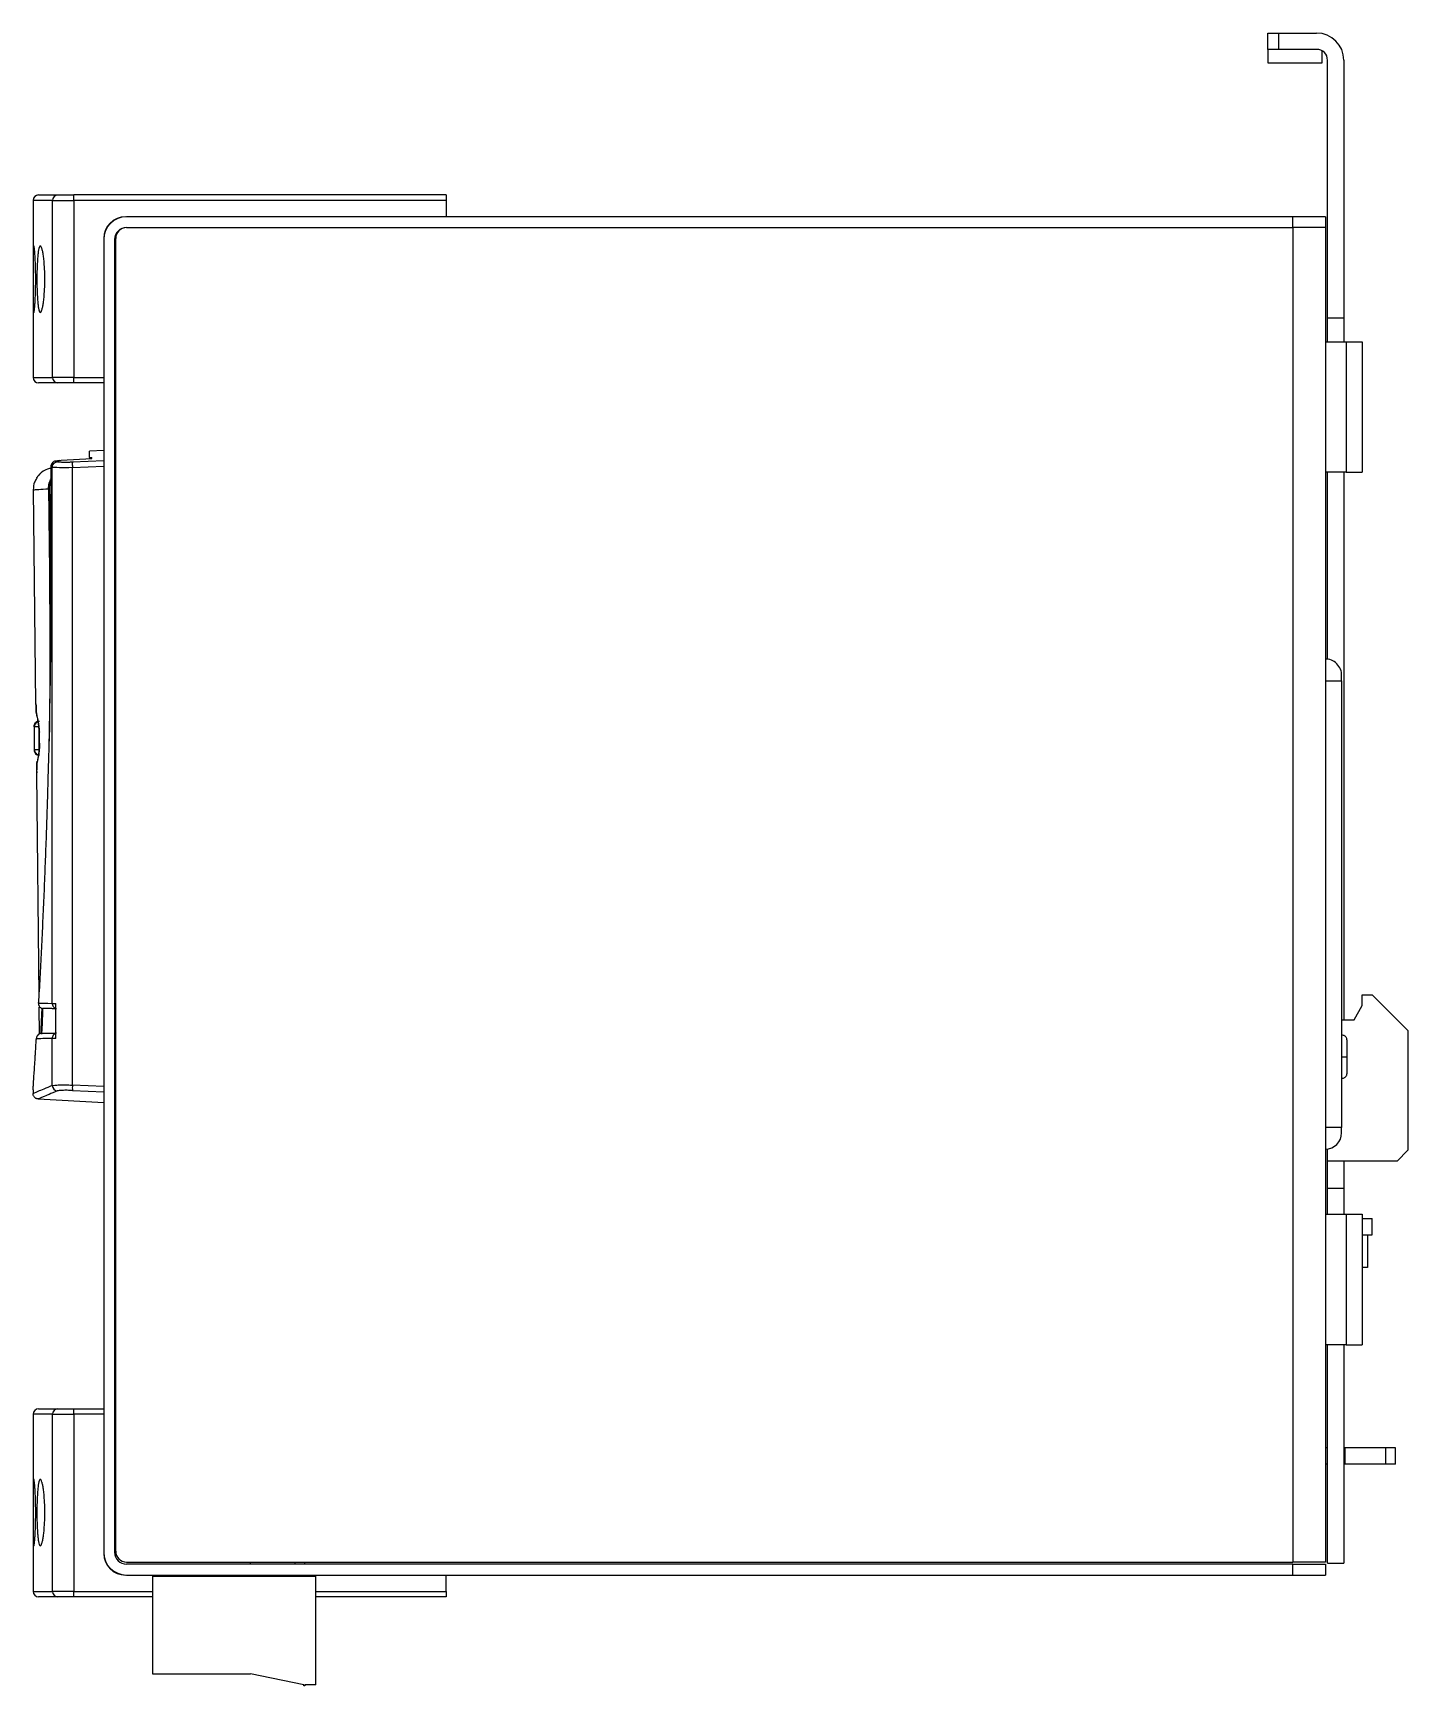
# Model space of a CAD drawing. Header units: millimetres. Extents: x 5 to 131, y 4 to 156.
import ezdxf

# ---------------------------------------------------------------- set-up
doc = ezdxf.new("R2010")
doc.units = ezdxf.units.MM

msp = doc.modelspace()

# ---------------------------------------------------------------- linework, layer by layer
at = {"color": 7, "linetype": 'Continuous', "lineweight": 25}
for p, q in [((118.41, 156.3), (119.41, 156.3)), ((118.41, 154.8), (118.41, 156.3)), ((119.41, 156.3), (119.41, 154.8)), ((119.41, 156.3), (122.91, 156.3)), ((123.41, 156.3), (123.41, 156.25)), ((119.41, 154.8), (118.41, 154.8)), ((118.41, 154.8), (118.41, 153.57)), ((122.91, 154.8), (119.41, 154.8)), ((123.41, 153.57), (123.41, 154.67)), ((123.91, 130.1), (123.91, 153.8)), ((125.41, 153.8), (125.41, 130.1)), ((118.41, 153.57), (123.41, 153.57)), ((4.81, 140.9), (4.81, 124.6)), ((6.6, 140.9), (8.57, 140.9)), ((6.6, 124.6), (6.6, 140.9)), ((8.57, 140.9), (8.57, 141.4)), ((42.81, 141.4), (8.57, 141.4)), ((8.57, 140.9), (8.57, 124.6)), ((42.81, 140.9), (8.57, 140.9)), ((42.81, 141.4), (42.81, 140.9)), ((42.81, 140.9), (42.81, 139.4)), ((120.71, 139.4), (13.41, 139.4)), ((120.71, 138.4), (120.71, 139.4)), ((123.71, 139.4), (120.71, 139.4)), ((123.71, 139.4), (123.71, 138.4)), ((11.31, 137.3), (11.31, 16.5)), ((12.31, 137.3), (12.31, 16.5)), ((12.41, 16.6), (12.41, 137.4)), ((13.41, 138.4), (120.71, 138.4)), ((123.71, 138.4), (120.71, 138.4)), ((120.71, 138.4), (120.71, 15.6)), ((123.71, 138.4), (123.71, 15.6)), ((123.91, 130.1), (125.41, 130.1)), ((123.91, 127.9), (123.91, 130.1)), ((125.41, 130.1), (125.41, 127.9)), ((123.71, 127.9), (125.61, 127.9)), ((125.61, 127.9), (125.61, 115.9)), ((127.11, 127.9), (127.11, 115.9)), ((8.57, 124.6), (6.6, 124.6)), ((8.57, 124.1), (8.57, 124.6)), ((8.57, 124.6), (11.31, 124.6)), ((11.31, 124.1), (8.57, 124.1)), ((7.38, 116.99), (10.2, 117.15)), ((11.31, 117.9), (10.01, 117.83)), ((10.01, 117.24), (10.01, 117.83)), ((10.01, 117.24), (10.2, 117.25)), ((10.01, 117.24), (10.01, 117.14)), ((10.2, 117.15), (10.2, 117.25)), ((6.46, 107.9), (6.46, 116.4)), ((6.57, 116.73), (6.55, 116.7)), ((6.57, 67.01), (6.57, 116.35)), ((6.87, 116.92), (7.38, 116.99)), ((7.23, 116.97), (6.87, 116.92)), ((11.31, 116.94), (8.43, 116.81)), ((8.43, 116.31), (11.31, 116.44)), ((8.43, 59.49), (8.43, 116.31)), ((125.61, 115.9), (123.71, 115.9)), ((123.91, 98.66), (123.91, 115.9)), ((125.41, 115.9), (125.41, 65.5)), ((4.82, 114.28), (5.04, 94.62)), ((5.21, 115.48), (5.22, 115.49)), ((6.23, 114.36), (6.24, 113.37)), ((6.34, 113.41), (6.33, 114.36)), ((6.46, 113.47), (6.34, 113.41)), ((6.34, 113.41), (6.35, 112.14)), ((123.71, 96.7), (125.21, 96.7)), ((125.21, 96.7), (125.21, 55.6)), ((5.04, 94.68), (5.1, 94.39)), ((4.93, 92.62), (4.91, 92.49)), ((4.91, 92.49), (4.91, 90.33)), ((4.92, 92.45), (4.92, 90.37)), ((5.37, 92.45), (4.92, 92.45)), ((4.92, 90.37), (5.37, 90.37)), ((5.16, 88.35), (5.11, 88.06)), ((5.19, 89.26), (5.16, 89.03)), ((5.11, 88.12), (5.34, 67.71)), ((6.91, 63.79), (6.91, 67)), ((127.11, 66.8), (127.11, 67.8)), ((127.11, 67.8), (128.01, 67.8)), ((128.01, 67.8), (131.31, 64.5)), ((5.35, 66.67), (5.38, 64.19)), ((125.21, 65.5), (126.36, 65.5)), ((126.36, 65.5), (127.11, 66.8)), ((5.29, 64.14), (5.28, 64.12)), ((5.49, 64.24), (5.43, 64.22)), ((131.31, 64.5), (131.31, 53.5)), ((6.57, 59.45), (6.57, 63.79)), ((11.31, 59.35), (8.43, 59.49)), ((4.81, 59.05), (4.81, 58.71)), ((5.27, 58.22), (5.28, 58.22)), ((5.28, 58.22), (11.31, 57.9)), ((5.28, 58.22), (5.28, 58.22)), ((5.28, 58.22), (5.29, 58.22)), ((5.28, 58.22), (11.31, 57.9)), ((8.43, 58.99), (11.31, 58.86)), ((123.91, 52.5), (123.91, 53.61)), ((131.31, 53.5), (130.31, 52.5)), ((130.31, 52.5), (123.91, 52.5)), ((123.91, 50), (123.91, 52.5)), ((125.41, 52.5), (125.41, 50)), ((123.91, 50), (125.41, 50)), ((123.91, 47.6), (123.91, 50)), ((125.41, 50), (125.41, 47.6)), ((123.71, 47.6), (125.61, 47.6)), ((125.61, 47.6), (125.61, 35.6)), ((127.11, 47.6), (127.11, 35.6)), ((127.11, 47.2), (128.01, 47.2)), ((128.01, 45.7), (128.01, 47.2)), ((127.11, 45.7), (128.01, 45.7)), ((127.59, 45.7), (127.59, 42.7)), ((127.59, 42.7), (127.11, 42.7)), ((125.61, 35.6), (123.71, 35.6)), ((123.91, 15.5), (123.91, 35.6)), ((125.41, 35.6), (125.41, 15.5)), ((4.81, 29.2), (4.81, 12.9)), ((6.6, 29.2), (8.57, 29.2)), ((6.6, 12.9), (6.6, 29.2)), ((8.57, 29.2), (8.57, 29.7)), ((8.57, 29.7), (11.31, 29.7)), ((8.57, 29.2), (8.57, 12.9)), ((11.31, 29.2), (8.57, 29.2)), ((123.91, 26.1), (123.71, 26.1)), ((125.51, 26.1), (125.41, 26.1)), ((125.51, 26.1), (125.51, 24.6)), ((129.26, 26.1), (125.51, 26.1)), ((129.26, 24.6), (129.26, 26.1)), ((130.16, 24.6), (130.16, 26.1)), ((123.91, 24.6), (123.71, 24.6)), ((125.51, 24.6), (125.41, 24.6)), ((129.26, 24.6), (125.51, 24.6)), ((13.41, 15.6), (120.71, 15.6)), ((120.71, 15.4), (13.41, 15.4)), ((24.82, 15.4), (24.82, 15.6)), ((28.9, 15.6), (28.9, 15.4)), ((29.82, 15.4), (29.82, 15.6)), ((123.71, 15.6), (120.71, 15.6)), ((120.71, 14.4), (120.71, 15.4)), ((120.71, 15.4), (123.71, 15.4)), ((123.71, 15.4), (123.71, 14.4)), ((123.91, 15.5), (125.41, 15.5)), ((13.41, 14.4), (120.71, 14.4)), ((15.81, 14.3), (30.81, 14.3)), ((15.81, 14.3), (15.81, 5.3)), ((24.82, 14.3), (24.82, 14.4)), ((28.9, 14.4), (28.9, 14.3)), ((29.82, 14.3), (29.82, 14.4)), ((30.81, 4.3), (30.81, 14.3)), ((42.81, 12.9), (42.81, 14.4)), ((120.71, 14.4), (123.71, 14.4)), ((8.57, 12.9), (6.6, 12.9)), ((8.57, 12.4), (8.57, 12.9)), ((15.81, 12.4), (8.57, 12.4)), ((42.81, 12.4), (30.81, 12.4)), ((42.81, 12.9), (42.81, 12.4)), ((15.81, 5.3), (24.81, 5.3)), ((29.71, 4.3), (24.81, 5.3)), ((29.71, 4.2), (29.71, 4.3)), ((29.81, 4.2), (29.71, 4.2)), ((29.81, 4.3), (29.81, 4.2)), ((30.81, 4.3), (29.81, 4.3))]:
    msp.add_line(p, q, dxfattribs=at)
at = {"color": 8, "linetype": 'Continuous', "lineweight": 25}
for p, q in [((6.6, 140.9), (4.81, 140.9)), ((4.81, 124.6), (6.6, 124.6)), ((6.46, 101.28), (6.46, 101.57)), ((5.06, 94.62), (5.06, 94.62)), ((5.11, 93.71), (5.15, 93.48)), ((5.37, 90.39), (5.37, 92.15)), ((5.14, 88.12), (5.14, 88.12)), ((5.72, 66.42), (5.73, 66.58)), ((5.62, 64.19), (5.63, 64.29)), ((6.6, 29.2), (4.81, 29.2)), ((4.81, 12.9), (6.6, 12.9)), ((8.57, 12.9), (15.81, 12.9)), ((30.81, 12.9), (42.81, 12.9))]:
    msp.add_line(p, q, dxfattribs=at)
at = {"color": 7, "linetype": 'Continuous', "lineweight": 25, "flags": 128}
msp.add_lwpolyline([(5.56, 66.58), (5.63, 66.56), (5.7, 66.55)], dxfattribs=at)
at = {"color": 7, "linetype": 'Continuous', "lineweight": 25}
for centre, radius, start, end in [((122.91, 153.8), 2.5, 0, 90), ((122.91, 153.8), 1, 0, 90), ((5.31, 140.9), 0.5, 90, 180), ((7.1, 140.9), 0.495, 90.5539, 180.5407), ((13.31, 137.4), 2, 90, 180), ((13.41, 137.3), 2.1, 90, 180), ((13.41, 137.3), 1.1, 90, 180), ((13.41, 137.4), 1, 90, 180), ((5.31, 124.6), 0.5, 180, 270), ((7.1, 124.6), 0.495, 179.4589, 269.4473), ((7.08, 59.46), 0.504, 180.6336, 265.4703), ((11.38, 59.24), 2.96, 175.1878, 184.8122), ((123.71, 55.1), 1.5, 270.0001, 0), ((5.31, 29.2), 0.5, 90, 180), ((7.1, 29.2), 0.495, 90.5523, 180.5412), ((13.41, 16.5), 2.1, 180, 270), ((13.31, 16.4), 2, 180, 270), ((13.41, 16.5), 1.1, 180, 270), ((13.41, 16.6), 1, 180, 270), ((5.31, 12.9), 0.5, 180, 270), ((7.1, 12.9), 0.495, 179.4586, 269.4479)]:
    msp.add_arc(centre, radius, start, end, dxfattribs=at)
for points in [[(5.31, 141.4), (5.31, 141.4), (5.91, 141.4), (7.09, 141.4)], [(6.57, 116.35), (6.54, 116.36), (6.5, 116.38), (6.46, 116.4)], [(8.43, 116.31), (7.53, 116.28), (6.75, 116.3), (6.57, 116.35)], [(6.87, 116.92), (6.93, 116.89), (6.98, 116.87), (7.04, 116.85)], [(6.34, 113.41), (6.32, 113.4), (6.29, 113.39), (6.27, 113.38)], [(6.3, 108.47), (6.31, 107.65), (6.31, 106.84), (6.32, 106.02)], [(6.49, 107.9), (6.48, 107.9), (6.46, 107.9), (6.46, 107.9), (6.46, 107.9)], [(6.34, 103.57), (6.34, 102.9), (6.34, 102.24), (6.34, 101.57)], [(6.45, 103.57), (6.46, 102.9), (6.46, 102.24), (6.46, 101.57)], [(6.46, 101.57), (6.45, 101.57), (6.45, 101.57), (6.44, 101.57)], [(5.11, 93.71), (5.1, 93.84), (5.1, 93.96), (5.1, 94.06)], [(4.92, 92.45), (4.91, 92.47), (4.91, 92.49), (4.91, 92.49)], [(5.36, 90.17), (5.36, 90.18), (5.36, 90.19), (5.36, 90.21)], [(5.15, 88.39), (5.16, 88.55), (5.16, 88.78), (5.16, 89.03)], [(5.3, 67.04), (5.3, 67.05), (5.3, 67.06), (5.31, 67.08), (5.32, 67.08)], [(5.3, 67.04), (5.6, 67.04), (6.02, 67.03), (6.57, 67.01)], [(6.57, 67.01), (6.63, 67.01), (6.74, 67.01), (6.91, 67)], [(5.44, 66.67), (5.47, 66.63), (5.52, 66.6), (5.56, 66.58)], [(5.63, 64.29), (5.66, 64.94), (5.69, 65.66), (5.72, 66.42)], [(5.58, 64.25), (5.85, 64.26), (6.31, 64.27), (6.95, 64.29)], [(6.57, 63.79), (5.89, 63.77), (5.4, 63.76), (5.11, 63.75)], [(6.91, 63.79), (6.74, 63.79), (6.63, 63.79), (6.57, 63.79)], [(7.09, 12.4), (5.91, 12.4), (5.31, 12.4), (5.31, 12.4)]]:
    msp.add_open_spline(points, degree=3, dxfattribs=at)
for points, knots in [([(7.09, 141.4), (7.13, 141.4), (7.18, 141.4), (7.36, 141.4), (7.48, 141.4), (7.75, 141.4), (7.91, 141.4), (8.24, 141.4), (8.41, 141.4), (8.57, 141.4)], [0, 0, 0, 0, 0.25, 0.25, 0.5, 0.5, 0.75, 0.75, 1, 1, 1, 1]), ([(5.05, 133.65), (5.05, 133.45), (5.05, 133.25), (5.04, 132.86), (5.04, 132.67), (5.03, 132.3), (5.02, 132.12), (5.01, 131.79), (5, 131.63), (4.98, 131.35), (4.97, 131.23), (4.95, 131), (4.94, 130.91), (4.93, 130.76), (4.92, 130.7), (4.9, 130.62), (4.89, 130.6), (4.87, 130.6), (4.87, 130.62), (4.85, 130.7), (4.85, 130.75), (4.84, 130.91), (4.83, 131), (4.83, 131.22), (4.82, 131.35), (4.82, 131.63), (4.82, 131.79), (4.81, 132.12), (4.81, 132.3), (4.81, 132.67), (4.81, 132.86), (4.81, 133.25), (4.81, 133.45), (4.81, 133.85), (4.81, 134.05), (4.81, 134.44), (4.81, 134.63), (4.81, 135), (4.81, 135.18), (4.82, 135.51), (4.82, 135.67), (4.82, 135.95), (4.83, 136.07), (4.83, 136.3), (4.84, 136.39), (4.85, 136.54), (4.85, 136.6), (4.87, 136.68), (4.87, 136.7), (4.89, 136.7), (4.9, 136.68), (4.92, 136.6), (4.93, 136.54), (4.94, 136.39), (4.95, 136.3), (4.97, 136.08), (4.98, 135.95), (5, 135.67), (5.01, 135.51), (5.02, 135.18), (5.03, 135), (5.04, 134.63), (5.04, 134.44), (5.05, 134.05), (5.05, 133.85), (5.05, 133.65)], [0, 0, 0, 0, 0.03125, 0.03125, 0.0625, 0.0625, 0.09375, 0.09375, 0.125, 0.125, 0.15625, 0.15625, 0.1875, 0.1875, 0.21875, 0.21875, 0.25, 0.25, 0.28125, 0.28125, 0.3125, 0.3125, 0.34375, 0.34375, 0.375, 0.375, 0.40625, 0.40625, 0.4375, 0.4375, 0.46875, 0.46875, 0.5, 0.5, 0.53125, 0.53125, 0.5625, 0.5625, 0.59375, 0.59375, 0.625, 0.625, 0.65625, 0.65625, 0.6875, 0.6875, 0.71875, 0.71875, 0.75, 0.75, 0.78125, 0.78125, 0.8125, 0.8125, 0.84375, 0.84375, 0.875, 0.875, 0.90625, 0.90625, 0.9375, 0.9375, 0.96875, 0.96875, 1, 1, 1, 1]), ([(5.89, 133.65), (5.89, 133.45), (5.89, 133.25), (5.88, 132.86), (5.87, 132.66), (5.84, 132.29), (5.83, 132.12), (5.8, 131.79), (5.78, 131.63), (5.74, 131.35), (5.72, 131.22), (5.67, 131), (5.65, 130.91), (5.6, 130.76), (5.57, 130.7), (5.52, 130.62), (5.5, 130.6), (5.45, 130.6), (5.43, 130.62), (5.39, 130.7), (5.37, 130.75), (5.33, 130.9), (5.31, 131), (5.27, 131.22), (5.26, 131.34), (5.23, 131.63), (5.22, 131.78), (5.2, 132.11), (5.19, 132.29), (5.18, 132.66), (5.17, 132.85), (5.16, 133.25), (5.16, 133.45), (5.16, 133.85), (5.16, 134.05), (5.17, 134.44), (5.18, 134.64), (5.19, 135.01), (5.2, 135.18), (5.22, 135.51), (5.23, 135.67), (5.26, 135.95), (5.27, 136.08), (5.31, 136.3), (5.33, 136.39), (5.36, 136.55), (5.39, 136.6), (5.43, 136.68), (5.45, 136.7), (5.5, 136.7), (5.52, 136.68), (5.57, 136.6), (5.6, 136.54), (5.65, 136.39), (5.67, 136.3), (5.72, 136.08), (5.74, 135.95), (5.78, 135.67), (5.8, 135.51), (5.83, 135.19), (5.84, 135.01), (5.87, 134.64), (5.88, 134.45), (5.89, 134.05), (5.89, 133.85), (5.89, 133.65)], [0, 0, 0, 0, 0.03125, 0.03125, 0.0625, 0.0625, 0.09375, 0.09375, 0.125, 0.125, 0.15625, 0.15625, 0.1875, 0.1875, 0.21875, 0.21875, 0.25, 0.25, 0.28125, 0.28125, 0.3125, 0.3125, 0.34375, 0.34375, 0.375, 0.375, 0.40625, 0.40625, 0.4375, 0.4375, 0.46875, 0.46875, 0.5, 0.5, 0.53125, 0.53125, 0.5625, 0.5625, 0.59375, 0.59375, 0.625, 0.625, 0.65625, 0.65625, 0.6875, 0.6875, 0.71875, 0.71875, 0.75, 0.75, 0.78125, 0.78125, 0.8125, 0.8125, 0.84375, 0.84375, 0.875, 0.875, 0.90625, 0.90625, 0.9375, 0.9375, 0.96875, 0.96875, 1, 1, 1, 1]), ([(125.61, 127.9), (125.65, 127.9), (125.73, 127.9), (125.84, 127.9), (125.96, 127.9), (126.07, 127.9), (126.24, 127.9), (126.45, 127.9), (126.67, 127.9), (126.86, 127.9), (126.99, 127.9), (127.06, 127.9), (127.1, 127.9), (127.11, 127.9), (127.11, 127.9)], [0, 0, 0, 0, 0.050276, 0.100122, 0.149848, 0.199769, 0.250192, 0.37489, 0.500052, 0.624749, 0.749911, 0.833414, 0.916292, 1, 1, 1, 1]), ([(7.09, 124.1), (7.04, 124.1), (6.92, 124.1), (6.75, 124.1), (6.6, 124.1), (6.45, 124.1), (6.31, 124.1), (6.18, 124.1), (6.06, 124.1), (5.95, 124.1), (5.85, 124.1), (5.72, 124.1), (5.59, 124.1), (5.46, 124.1), (5.37, 124.1), (5.32, 124.1), (5.31, 124.1), (5.31, 124.1)], [0, 0, 0, 0, 0.050026, 0.100034, 0.150028, 0.200013, 0.249994, 0.299976, 0.349963, 0.39996, 0.449971, 0.500003, 0.600036, 0.700014, 0.799975, 0.899958, 1, 1, 1, 1]), ([(8.57, 124.1), (8.52, 124.1), (8.44, 124.1), (8.32, 124.1), (8.19, 124.1), (8.03, 124.1), (7.83, 124.1), (7.61, 124.1), (7.42, 124.1), (7.27, 124.1), (7.15, 124.1), (7.11, 124.1), (7.09, 124.1)], [0, 0, 0, 0, 0.060761, 0.121157, 0.181613, 0.242554, 0.371078, 0.500102, 0.62861, 0.75765, 0.878689, 1, 1, 1, 1]), ([(10.03, 117.14), (10.04, 117.15), (10.05, 117.19), (10.1, 117.23), (10.15, 117.25), (10.19, 117.25), (10.2, 117.25)], [0, 0, 0, 0, 0.194708, 0.515065, 0.834563, 1, 1, 1, 1]), ([(6.49, 116.25), (6.37, 116.23), (6.05, 116.18), (5.68, 115.95), (5.4, 115.71), (5.25, 115.53), (5.17, 115.42), (5.14, 115.37), (5.13, 115.36), (5.14, 115.37), (5.17, 115.42), (5.22, 115.49), (5.26, 115.53)], [0, 0, 0, 0, 0.143692, 0.367337, 0.478116, 0.586404, 0.690778, 0.742001, 0.793086, 0.844161, 0.895478, 1, 1, 1, 1]), ([(6.64, 116.8), (6.62, 116.79), (6.6, 116.76), (6.56, 116.72), (6.54, 116.68), (6.5, 116.61), (6.47, 116.52), (6.46, 116.44), (6.46, 116.4)], [0, 0, 0, 0, 0.135929, 0.263916, 0.383609, 0.494683, 0.750033, 1, 1, 1, 1]), ([(6.51, 116.61), (6.5, 116.6), (6.48, 116.57), (6.47, 116.49), (6.46, 116.43), (6.46, 116.4)], [0, 0, 0, 0, 0.141437, 0.558269, 1, 1, 1, 1]), ([(6.48, 116.54), (6.48, 116.52), (6.46, 116.48), (6.46, 116.43), (6.46, 116.4)], [0, 0, 0, 0, 0.3121463, 1, 1, 1, 1]), ([(6.46, 116.4), (6.46, 116.4), (6.46, 116.4), (6.46, 116.4), (6.46, 116.4), (6.48, 116.4), (6.49, 116.4), (6.49, 116.4)], [-0.000005, -0.000005, -0.000005, -0.000005, 0.119136, 0.245985, 0.499684, 0.753383, 1.000005, 1.000005, 1.000005, 1.000005]), ([(6.52, 116.64), (6.51, 116.62), (6.49, 116.59), (6.48, 116.56), (6.48, 116.54)], [0, 0, 0, 0, 0.56604, 1, 1, 1, 1]), ([(6.57, 116.35), (6.58, 116.41), (6.59, 116.47), (6.63, 116.58), (6.67, 116.64), (6.76, 116.74), (6.81, 116.78), (6.92, 116.83), (6.98, 116.84), (7.04, 116.85)], [0, 0, 0, 0, 0.25, 0.25, 0.5, 0.5, 0.75, 0.75, 1, 1, 1, 1]), ([(6.87, 116.92), (6.86, 116.91), (6.83, 116.91), (6.77, 116.89), (6.7, 116.86), (6.65, 116.82), (6.64, 116.8)], [0, 0, 0, 0, 0.093407, 0.373155, 0.756868, 1, 1, 1, 1]), ([(8.43, 116.81), (8.4, 116.8), (8.34, 116.8), (8.22, 116.8), (8.09, 116.79), (7.91, 116.79), (7.71, 116.79), (7.53, 116.79), (7.36, 116.8), (7.22, 116.81), (7.12, 116.82), (7.07, 116.84), (7.05, 116.84), (7.04, 116.85)], [0, 0, 0, 0, 0.0453, 0.102161, 0.170403, 0.249942, 0.395795, 0.499886, 0.600982, 0.750011, 0.853955, 0.937396, 1, 1, 1, 1]), ([(8.43, 116.81), (8.43, 116.8), (8.43, 116.78), (8.42, 116.73), (8.42, 116.69), (8.42, 116.6), (8.42, 116.54), (8.43, 116.42), (8.43, 116.36), (8.43, 116.31)], [0, 0, 0, 0, 0.25, 0.25, 0.5, 0.5, 0.75, 0.75, 1, 1, 1, 1]), ([(125.61, 115.9), (125.8, 115.9), (126, 115.9), (126.36, 115.9), (126.53, 115.9), (126.81, 115.9), (126.92, 115.9), (127.07, 115.9), (127.11, 115.9), (127.11, 115.9)], [0, 0, 0, 0, 0.25, 0.25, 0.5, 0.5, 0.75, 0.75, 1, 1, 1, 1]), ([(5.17, 115.34), (5.08, 115.23), (4.86, 114.9), (4.84, 114.51), (4.82, 114.26)], [0, 0, 0, 0, 0.371494, 1, 1, 1, 1]), ([(5.18, 115.43), (5.17, 115.42), (5.14, 115.38), (5.14, 115.38), (5.14, 115.38)], [0, 0, 0, 0, 0.232372, 1, 1, 1, 1]), ([(6.23, 114.36), (6.24, 114.54), (6.26, 114.86), (6.4, 115.15), (6.46, 115.27)], [0, 0, 0, 0, 0.5571, 1, 1, 1, 1]), ([(6.33, 114.36), (6.31, 114.36), (6.28, 114.36), (6.25, 114.36), (6.24, 114.36), (6.23, 114.36)], [0, 0, 0, 0, 0.5, 0.5, 1, 1, 1, 1]), ([(6.33, 114.36), (6.33, 114.59), (6.33, 114.84), (6.45, 115.04), (6.46, 115.06)], [0, 0, 0, 0, 0.924208, 1, 1, 1, 1]), ([(6.27, 113.38), (6.27, 113.38), (6.25, 113.37), (6.25, 113.37), (6.24, 113.37)], [0, 0, 0, 0, 0.510875, 1, 1, 1, 1]), ([(6.24, 113.37), (6.25, 112.55), (6.27, 111.36), (6.28, 109.73), (6.29, 108.91), (6.3, 108.47)], [0, 0, 0, 0, 0.500008, 0.730543, 1, 1, 1, 1]), ([(6.44, 104.82), (6.44, 105.1), (6.43, 105.74), (6.42, 106.83), (6.4, 108.23), (6.38, 110.03), (6.36, 111.38), (6.35, 112.14)], [0, 0, 0, 0, 0.1144848, 0.2632697, 0.4464471, 0.6894599, 1, 1, 1, 1]), ([(6.46, 107.9), (6.46, 106.15), (6.45, 102.65), (6.4, 98.27), (6.34, 94.78), (6.29, 92.17), (6.24, 90.01), (6.19, 88.28), (6.16, 87.2), (6.14, 86.34), (6.11, 85.48), (6.08, 84.4), (6.03, 83.12), (5.99, 81.83), (5.94, 80.55), (5.89, 79.28), (5.84, 78.01), (5.79, 76.75), (5.73, 75.5), (5.66, 73.84), (5.56, 71.79), (5.43, 69.38), (5.35, 67.81), (5.3, 67.04)], [0, 0, 0, 0, 0.125, 0.25, 0.3125, 0.375, 0.4375, 0.46875, 0.5, 0.515625, 0.53125, 0.5625, 0.59375, 0.625, 0.65625, 0.6875, 0.71875, 0.75, 0.78125, 0.8125, 0.875, 0.9375, 1, 1, 1, 1]), ([(6.32, 106.02), (6.32, 105.63), (6.33, 104.82), (6.33, 104), (6.34, 103.57)], [0, 0, 0, 0, 0.473713, 1, 1, 1, 1]), ([(125.21, 97.2), (125.21, 97.38), (125.18, 97.57), (125.03, 97.94), (124.91, 98.11), (124.62, 98.41), (124.44, 98.52), (124.08, 98.67), (123.88, 98.7), (123.71, 98.7)], [0, 0, 0, 0, 0.25, 0.25, 0.5, 0.5, 0.75, 0.75, 1, 1, 1, 1]), ([(125.21, 96.7), (125.21, 96.76), (125.21, 96.82), (125.21, 96.95), (125.21, 97), (125.21, 97.1), (125.21, 97.14), (125.21, 97.19), (125.21, 97.2), (125.21, 97.2)], [0, 0, 0, 0, 0.25, 0.25, 0.5, 0.5, 0.75, 0.75, 1, 1, 1, 1]), ([(5.1, 94.06), (5.1, 94.1), (5.09, 94.16), (5.09, 94.25), (5.09, 94.33), (5.08, 94.4), (5.08, 94.49), (5.07, 94.57), (5.07, 94.61), (5.06, 94.62), (5.06, 94.62)], [0, 0, 0, 0, 0.100201, 0.200229, 0.300157, 0.400056, 0.500007, 0.752511, 0.920238, 1, 1, 1, 1]), ([(5.08, 94.42), (5.08, 94.42), (5.08, 94.42), (5.08, 94.38), (5.08, 94.37)], [0, 0, 0, 0, 0.762201, 1, 1, 1, 1]), ([(5.08, 94.4), (5.08, 94.4), (5.08, 94.39), (5.09, 94.32), (5.09, 94.23), (5.09, 94.19)], [0, 0, 0, 0, 0.161407, 0.657608, 1, 1, 1, 1]), ([(4.91, 92.49), (4.91, 92.54), (4.92, 92.6), (4.96, 92.72), (5, 92.78), (5.09, 92.88), (5.15, 92.92), (5.26, 92.97), (5.32, 92.98), (5.38, 92.98)], [0, 0, 0, 0, 0.25, 0.25, 0.5, 0.5, 0.75, 0.75, 1, 1, 1, 1]), ([(5.27, 92.96), (5.25, 92.96), (5.18, 92.94), (5.07, 92.87), (4.96, 92.74), (4.93, 92.63), (4.92, 92.57)], [0, 0, 0, 0, 0.073175, 0.382836, 0.697711, 1, 1, 1, 1]), ([(5.39, 92.95), (5.33, 92.95), (5.27, 92.93), (5.16, 92.88), (5.1, 92.84), (5.01, 92.75), (4.97, 92.69), (4.93, 92.57), (4.92, 92.51), (4.92, 92.45)], [0, 0, 0, 0, 0.25, 0.25, 0.5, 0.5, 0.75, 0.75, 1, 1, 1, 1]), ([(5.09, 94.28), (5.09, 94.21), (5.1, 94.05), (5.1, 93.83), (5.11, 93.71)], [0, 0, 0, 0, 0.4261437, 1, 1, 1, 1]), ([(5.36, 90.21), (5.38, 90.38), (5.4, 90.6), (5.41, 90.99), (5.41, 91.12), (5.41, 91.41), (5.4, 91.55), (5.39, 91.96), (5.37, 92.2), (5.33, 92.6), (5.31, 92.74), (5.27, 93), (5.25, 93.1), (5.22, 93.27), (5.2, 93.35), (5.15, 93.55), (5.13, 93.64), (5.11, 93.71)], [0, 0, 0, 0, 0.125, 0.125, 0.1875, 0.1875, 0.25, 0.25, 0.375, 0.375, 0.5, 0.5, 0.625, 0.625, 0.75, 0.75, 1, 1, 1, 1]), ([(5.12, 93.64), (5.12, 93.63), (5.12, 93.6), (5.13, 93.55), (5.14, 93.51), (5.14, 93.49)], [0, 0, 0, 0, 0.252031, 0.553578, 1, 1, 1, 1]), ([(5.14, 93.48), (5.15, 93.44), (5.18, 93.35), (5.24, 93.09), (5.31, 92.72), (5.36, 92.32), (5.38, 92.03), (5.39, 91.96)], [0, 0, 0, 0, 0.249356, 0.517907, 0.77228, 0.951102, 1, 1, 1, 1]), ([(4.91, 90.33), (4.91, 90.27), (4.93, 90.14), (5.04, 89.98), (5.19, 89.86), (5.32, 89.84), (5.38, 89.83)], [0, 0, 0, 0, 0.240772, 0.500003, 0.759235, 1, 1, 1, 1]), ([(4.92, 90.37), (4.92, 90.31), (4.93, 90.25), (4.97, 90.13), (5.01, 90.07), (5.1, 89.97), (5.16, 89.94), (5.27, 89.88), (5.33, 89.87), (5.39, 89.87)], [0, 0, 0, 0, 0.25, 0.25, 0.5, 0.5, 0.75, 0.75, 1, 1, 1, 1]), ([(5.16, 89.03), (5.18, 89.11), (5.21, 89.22), (5.26, 89.48), (5.28, 89.58), (5.32, 89.82), (5.34, 89.97), (5.36, 90.17)], [0, 0, 0, 0, 0.5, 0.5, 0.75, 0.75, 1, 1, 1, 1]), ([(5.37, 90.31), (5.35, 90.15), (5.31, 89.82), (5.24, 89.47), (5.21, 89.34), (5.19, 89.26)], [0, 0, 0, 0, 0.255631, 0.514694, 1, 1, 1, 1]), ([(5.4, 90.95), (5.4, 90.9), (5.4, 90.61), (5.38, 90.42), (5.37, 90.27)], [0, 0, 0, 0, 0.189442, 1, 1, 1, 1]), ([(5.14, 88.12), (5.14, 88.12), (5.14, 88.13), (5.14, 88.15), (5.14, 88.19), (5.15, 88.24), (5.15, 88.3), (5.15, 88.36), (5.15, 88.39)], [0, 0, 0, 0, 0.144865, 0.298144, 0.460031, 0.63078, 0.810672, 1, 1, 1, 1]), ([(5.16, 89.04), (5.16, 88.97), (5.16, 88.82), (5.16, 88.64), (5.15, 88.55), (5.15, 88.5)], [0, 0, 0, 0, 0.335311, 0.67607, 1, 1, 1, 1]), ([(5.16, 88.62), (5.15, 88.58), (5.15, 88.53), (5.15, 88.5), (5.15, 88.5)], [0, 0, 0, 0, 0.98437, 1, 1, 1, 1]), ([(5.16, 89.03), (5.16, 89.12), (5.16, 89.21), (5.2, 89.29), (5.21, 89.3)], [0, 0, 0, 0, 0.90053, 1, 1, 1, 1]), ([(5.25, 89.53), (5.24, 89.48), (5.22, 89.35), (5.2, 89.29), (5.19, 89.25)], [0, 0, 0, 0, 0.404407, 1, 1, 1, 1]), ([(5.3, 67.04), (5.3, 67.03), (5.3, 67), (5.31, 66.95), (5.31, 66.9), (5.32, 66.86), (5.35, 66.8), (5.38, 66.73), (5.42, 66.69), (5.44, 66.67)], [0, 0, 0, 0, 0.08765, 0.18118, 0.28094, 0.387177, 0.50007, 0.719115, 1, 1, 1, 1]), ([(6.57, 67.01), (6.57, 66.92), (6.6, 66.81), (6.72, 66.64), (6.81, 66.57), (6.91, 66.54)], [0, 0, 0, 0, 0.5, 0.5, 1, 1, 1, 1]), ([(6.95, 66.51), (6.89, 66.52), (6.77, 66.52), (6.6, 66.52), (6.44, 66.53), (6.29, 66.53), (6.15, 66.53), (6.02, 66.54), (5.91, 66.54), (5.8, 66.54), (5.74, 66.55), (5.7, 66.55)], [0, 0, 0, 0, 0.111173, 0.222301, 0.333398, 0.444476, 0.555546, 0.666621, 0.777714, 0.888836, 1, 1, 1, 1]), ([(5.28, 64.12), (5.26, 64.11), (5.24, 64.08), (5.21, 64.04), (5.18, 64), (5.15, 63.93), (5.12, 63.85), (5.11, 63.78), (5.11, 63.75)], [0, 0, 0, 0, 0.1294692, 0.2555147, 0.3789565, 0.5007216, 0.7429653, 1, 1, 1, 1]), ([(5.58, 64.25), (5.56, 64.25), (5.52, 64.25), (5.46, 64.23), (5.41, 64.21), (5.36, 64.18), (5.32, 64.16), (5.29, 64.13), (5.28, 64.12)], [0, 0, 0, 0, 0.202955, 0.392407, 0.567453, 0.727326, 0.871534, 1, 1, 1, 1]), ([(5.39, 64.2), (5.38, 64.19), (5.35, 64.18), (5.31, 64.16), (5.29, 64.14), (5.29, 64.14)], [0, 0, 0, 0, 0.306429, 0.985355, 1, 1, 1, 1]), ([(5.35, 64.18), (5.35, 64.18), (5.33, 64.17), (5.31, 64.15), (5.29, 64.13)], [0, 0, 0, 0, 0.012464, 1, 1, 1, 1]), ([(6.91, 64.26), (6.81, 64.23), (6.72, 64.16), (6.6, 63.99), (6.57, 63.88), (6.57, 63.79)], [0, 0, 0, 0, 0.5, 0.5, 1, 1, 1, 1]), ([(125.71, 63.6), (125.7, 63.66), (125.69, 63.76), (125.63, 63.88), (125.56, 63.96), (125.48, 64.02), (125.37, 64.08), (125.27, 64.09), (125.21, 64.1)], [0, 0, 0, 0, 0.239458, 0.36836, 0.499999, 0.63164, 0.760543, 1, 1, 1, 1]), ([(4.81, 59.05), (4.81, 59.05), (4.81, 59.06), (4.81, 59.07), (4.81, 59.1), (4.81, 59.14), (4.82, 59.22), (4.83, 59.35), (4.84, 59.57), (4.87, 59.93), (4.9, 60.47), (4.95, 61.2), (4.99, 61.86), (5.03, 62.42), (5.06, 62.87), (5.08, 63.31), (5.1, 63.61), (5.11, 63.75)], [0, 0, 0, 0, 0.021574, 0.045754, 0.072559, 0.122427, 0.142374, 0.213671, 0.284894, 0.360783, 0.500034, 0.620392, 0.750032, 0.813337, 0.876047, 0.942773, 1, 1, 1, 1]), ([(5.11, 63.75), (5.11, 63.75), (5.11, 63.76), (5.11, 63.77), (5.12, 63.78), (5.13, 63.8), (5.14, 63.81), (5.14, 63.81)], [-0.000023, -0.000023, -0.000023, -0.000023, 0.069536, 0.202459, 0.468306, 0.734153, 1, 1, 1, 1]), ([(125.71, 62.1), (125.71, 62.22), (125.71, 62.37), (125.71, 62.67), (125.71, 62.84), (125.71, 63.16), (125.71, 63.31), (125.71, 63.53), (125.71, 63.6), (125.71, 63.6)], [0, 0, 0, 0, 0.25, 0.25, 0.5, 0.5, 0.75, 0.75, 1, 1, 1, 1]), ([(125.21, 62.1), (125.27, 62.1), (125.33, 62.1), (125.45, 62.1), (125.51, 62.1), (125.61, 62.1), (125.65, 62.1), (125.7, 62.1), (125.71, 62.1), (125.71, 62.1)], [0, 0, 0, 0, 0.25, 0.25, 0.5, 0.5, 0.75, 0.75, 1, 1, 1, 1]), ([(125.71, 60.6), (125.71, 60.6), (125.71, 60.67), (125.71, 60.89), (125.71, 61.04), (125.71, 61.36), (125.71, 61.53), (125.71, 61.83), (125.71, 61.97), (125.71, 62.1)], [0, 0, 0, 0, 0.25, 0.25, 0.5, 0.5, 0.75, 0.75, 1, 1, 1, 1]), ([(6.57, 59.45), (5.99, 59.21), (5.55, 59.02), (4.96, 58.78), (4.81, 58.71), (4.81, 58.71)], [0, 0, 0, 0, 0.5, 0.5, 1, 1, 1, 1]), ([(6.57, 59.45), (6.62, 59.46), (6.69, 59.47), (6.92, 59.49), (7.06, 59.5), (7.39, 59.51), (7.58, 59.51), (8, 59.5), (8.21, 59.5), (8.43, 59.49)], [0, 0, 0, 0, 0.25, 0.25, 0.5, 0.5, 0.75, 0.75, 1, 1, 1, 1]), ([(125.21, 60.1), (125.27, 60.11), (125.37, 60.12), (125.48, 60.18), (125.56, 60.24), (125.63, 60.32), (125.69, 60.44), (125.7, 60.54), (125.71, 60.6)], [0, 0, 0, 0, 0.239457, 0.368362, 0.5, 0.63164, 0.760542, 1, 1, 1, 1]), ([(5.28, 58.22), (5.26, 58.22), (5.22, 58.22), (5.15, 58.24), (5.07, 58.27), (4.98, 58.33), (4.91, 58.41), (4.85, 58.51), (4.81, 58.61), (4.81, 58.68), (4.81, 58.71)], [0, 0, 0, 0, 0.075598, 0.169959, 0.284258, 0.418667, 0.571557, 0.720796, 0.864567, 1, 1, 1, 1]), ([(7.04, 58.95), (6.46, 58.71), (6.02, 58.53), (5.43, 58.28), (5.28, 58.22), (5.28, 58.22)], [0, 0, 0, 0, 0.5, 0.5, 1, 1, 1, 1]), ([(8.43, 58.99), (8.27, 59), (8.1, 59.01), (7.79, 59.01), (7.65, 59.01), (7.4, 59), (7.3, 59), (7.13, 58.98), (7.07, 58.97), (7.04, 58.95)], [0, 0, 0, 0, 0.25, 0.25, 0.5, 0.5, 0.75, 0.75, 1, 1, 1, 1]), ([(125.21, 55.6), (125.21, 55.6), (125.18, 55.6), (125.03, 55.6), (124.91, 55.6), (124.62, 55.6), (124.44, 55.6), (124.08, 55.6), (123.88, 55.6), (123.71, 55.6)], [0, 0, 0, 0, 0.25, 0.25, 0.5, 0.5, 0.75, 0.75, 1, 1, 1, 1]), ([(125.21, 55.1), (125.21, 55.1), (125.21, 55.11), (125.21, 55.16), (125.21, 55.2), (125.21, 55.3), (125.21, 55.35), (125.21, 55.48), (125.21, 55.54), (125.21, 55.6)], [0, 0, 0, 0, 0.25, 0.25, 0.5, 0.5, 0.75, 0.75, 1, 1, 1, 1]), ([(125.61, 47.6), (125.65, 47.6), (125.73, 47.6), (125.84, 47.6), (125.96, 47.6), (126.07, 47.6), (126.24, 47.6), (126.45, 47.6), (126.67, 47.6), (126.86, 47.6), (126.99, 47.6), (127.06, 47.6), (127.1, 47.6), (127.11, 47.6), (127.11, 47.6)], [0, 0, 0, 0, 0.050276, 0.100122, 0.149848, 0.199769, 0.250192, 0.37489, 0.500052, 0.624749, 0.749911, 0.833414, 0.916292, 1, 1, 1, 1]), ([(125.61, 35.6), (125.8, 35.6), (126, 35.6), (126.36, 35.6), (126.53, 35.6), (126.81, 35.6), (126.92, 35.6), (127.07, 35.6), (127.11, 35.6), (127.11, 35.6)], [0, 0, 0, 0, 0.25, 0.25, 0.5, 0.5, 0.75, 0.75, 1, 1, 1, 1]), ([(5.31, 29.7), (5.31, 29.7), (5.31, 29.7), (5.32, 29.7), (5.35, 29.7), (5.38, 29.7), (5.42, 29.7), (5.47, 29.7), (5.53, 29.7), (5.59, 29.7), (5.67, 29.7), (5.78, 29.7), (5.95, 29.7), (6.18, 29.7), (6.45, 29.7), (6.75, 29.7), (6.98, 29.7), (7.09, 29.7)], [0, 0, 0, 0, 0.050026, 0.100034, 0.150028, 0.200013, 0.249994, 0.299976, 0.349963, 0.39996, 0.449971, 0.500003, 0.600036, 0.700014, 0.799975, 0.899958, 1, 1, 1, 1]), ([(7.09, 29.7), (7.13, 29.7), (7.18, 29.7), (7.36, 29.7), (7.48, 29.7), (7.75, 29.7), (7.91, 29.7), (8.24, 29.7), (8.41, 29.7), (8.57, 29.7)], [0, 0, 0, 0, 0.25, 0.25, 0.5, 0.5, 0.75, 0.75, 1, 1, 1, 1]), ([(130.15, 26.1), (130.11, 26.1), (130.05, 26.1), (129.53, 26.1), (129.26, 26.1)], [0, 0, 0, 0, 0.486038, 1, 1, 1, 1]), ([(130.15, 24.6), (130.11, 24.6), (130.05, 24.6), (129.53, 24.6), (129.26, 24.6)], [0, 0, 0, 0, 0.486038, 1, 1, 1, 1]), ([(4.81, 20.15), (4.81, 20.35), (4.81, 20.55), (4.81, 20.94), (4.81, 21.13), (4.81, 21.5), (4.81, 21.68), (4.82, 22.01), (4.82, 22.17), (4.82, 22.45), (4.83, 22.57), (4.83, 22.8), (4.84, 22.89), (4.85, 23.04), (4.85, 23.1), (4.87, 23.18), (4.87, 23.2), (4.89, 23.2), (4.9, 23.18), (4.92, 23.1), (4.93, 23.04), (4.94, 22.89), (4.95, 22.8), (4.97, 22.58), (4.98, 22.45), (5, 22.17), (5.01, 22.01), (5.02, 21.68), (5.03, 21.5), (5.04, 21.13), (5.04, 20.94), (5.05, 20.55), (5.05, 20.35), (5.05, 19.95), (5.05, 19.75), (5.04, 19.36), (5.04, 19.17), (5.03, 18.8), (5.02, 18.62), (5.01, 18.29), (5, 18.13), (4.98, 17.85), (4.97, 17.73), (4.95, 17.5), (4.94, 17.41), (4.93, 17.26), (4.92, 17.2), (4.9, 17.12), (4.89, 17.1), (4.87, 17.1), (4.87, 17.12), (4.85, 17.2), (4.85, 17.25), (4.84, 17.41), (4.83, 17.5), (4.83, 17.72), (4.82, 17.85), (4.82, 18.13), (4.82, 18.29), (4.81, 18.62), (4.81, 18.8), (4.81, 19.17), (4.81, 19.36), (4.81, 19.75), (4.81, 19.95), (4.81, 20.15)], [0, 0, 0, 0, 0.03125, 0.03125, 0.0625, 0.0625, 0.09375, 0.09375, 0.125, 0.125, 0.15625, 0.15625, 0.1875, 0.1875, 0.21875, 0.21875, 0.25, 0.25, 0.28125, 0.28125, 0.3125, 0.3125, 0.34375, 0.34375, 0.375, 0.375, 0.40625, 0.40625, 0.4375, 0.4375, 0.46875, 0.46875, 0.5, 0.5, 0.53125, 0.53125, 0.5625, 0.5625, 0.59375, 0.59375, 0.625, 0.625, 0.65625, 0.65625, 0.6875, 0.6875, 0.71875, 0.71875, 0.75, 0.75, 0.78125, 0.78125, 0.8125, 0.8125, 0.84375, 0.84375, 0.875, 0.875, 0.90625, 0.90625, 0.9375, 0.9375, 0.96875, 0.96875, 1, 1, 1, 1]), ([(5.16, 20.15), (5.16, 20.35), (5.16, 20.55), (5.17, 20.94), (5.18, 21.14), (5.19, 21.51), (5.2, 21.68), (5.22, 22.01), (5.23, 22.17), (5.26, 22.45), (5.27, 22.58), (5.31, 22.8), (5.33, 22.89), (5.36, 23.05), (5.39, 23.1), (5.43, 23.18), (5.45, 23.2), (5.5, 23.2), (5.52, 23.18), (5.57, 23.1), (5.6, 23.04), (5.65, 22.89), (5.67, 22.8), (5.72, 22.58), (5.74, 22.45), (5.78, 22.17), (5.8, 22.02), (5.83, 21.69), (5.84, 21.51), (5.87, 21.14), (5.88, 20.95), (5.89, 20.55), (5.89, 20.35), (5.89, 19.95), (5.89, 19.75), (5.88, 19.36), (5.87, 19.16), (5.84, 18.79), (5.83, 18.62), (5.8, 18.29), (5.78, 18.13), (5.74, 17.85), (5.72, 17.72), (5.67, 17.5), (5.65, 17.41), (5.6, 17.26), (5.57, 17.2), (5.52, 17.12), (5.5, 17.1), (5.45, 17.1), (5.43, 17.12), (5.39, 17.2), (5.37, 17.25), (5.33, 17.4), (5.31, 17.5), (5.27, 17.72), (5.26, 17.84), (5.23, 18.13), (5.22, 18.28), (5.2, 18.61), (5.19, 18.79), (5.18, 19.16), (5.17, 19.35), (5.16, 19.75), (5.16, 19.95), (5.16, 20.15)], [0, 0, 0, 0, 0.03125, 0.03125, 0.0625, 0.0625, 0.09375, 0.09375, 0.125, 0.125, 0.15625, 0.15625, 0.1875, 0.1875, 0.21875, 0.21875, 0.25, 0.25, 0.28125, 0.28125, 0.3125, 0.3125, 0.34375, 0.34375, 0.375, 0.375, 0.40625, 0.40625, 0.4375, 0.4375, 0.46875, 0.46875, 0.5, 0.5, 0.53125, 0.53125, 0.5625, 0.5625, 0.59375, 0.59375, 0.625, 0.625, 0.65625, 0.65625, 0.6875, 0.6875, 0.71875, 0.71875, 0.75, 0.75, 0.78125, 0.78125, 0.8125, 0.8125, 0.84375, 0.84375, 0.875, 0.875, 0.90625, 0.90625, 0.9375, 0.9375, 0.96875, 0.96875, 1, 1, 1, 1]), ([(8.57, 12.4), (8.41, 12.4), (8.24, 12.4), (7.91, 12.4), (7.75, 12.4), (7.48, 12.4), (7.36, 12.4), (7.18, 12.4), (7.13, 12.4), (7.09, 12.4)], [0, 0, 0, 0, 0.25, 0.25, 0.5, 0.5, 0.75, 0.75, 1, 1, 1, 1])]:
    msp.add_open_spline(points, degree=3, knots=knots, dxfattribs=at)
at = {"color": 8, "linetype": 'Continuous', "lineweight": 25}
for points, knots in [([(6.46, 116.4), (6.46, 116.43), (6.47, 116.5), (6.49, 116.57), (6.51, 116.61), (6.51, 116.61)], [0, 0, 0, 0, 0.4418323, 0.8851354, 1, 1, 1, 1]), ([(4.88, 114.28), (4.87, 114.28), (4.84, 114.27), (5.25, 114.3), (5.9, 114.34), (6.23, 114.36)], [0, 0, 0, 0, 0.199215, 0.599544, 1, 1, 1, 1]), ([(6.34, 101.57), (6.34, 100.05), (6.35, 97.04), (6.33, 93.56), (6.3, 91.61), (6.29, 91.13)], [0, 0, 0, 0, 0.43588, 0.86222, 1, 1, 1, 1]), ([(5.61, 66.58), (5.6, 66.3), (5.56, 65.52), (5.53, 64.76), (5.51, 64.32), (5.51, 64.29)], [0, 0, 0, 0, 0.338537, 0.94413, 1, 1, 1, 1])]:
    msp.add_open_spline(points, degree=3, knots=knots, dxfattribs=at)
msp.add_open_spline([(5.32, 64.12), (5.31, 64.11), (5.29, 64.1), (5.27, 64.08)], degree=3, dxfattribs=at)

doc.saveas('drawing.dxf')
